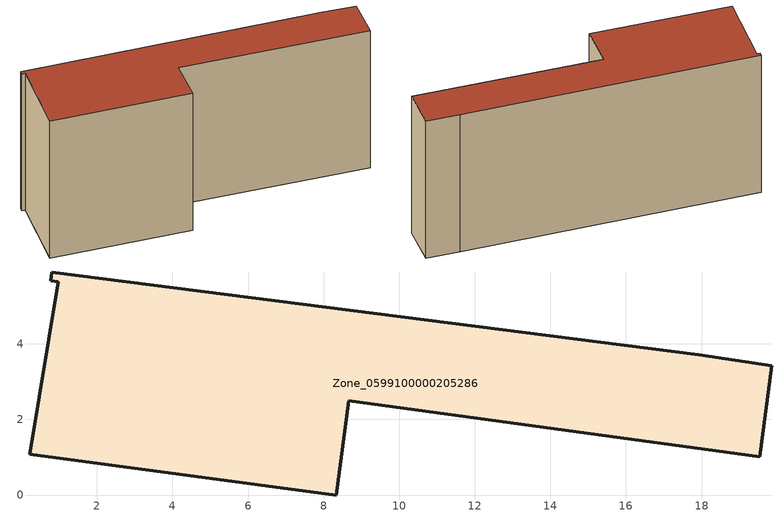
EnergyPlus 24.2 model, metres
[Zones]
Zone_0599100000205286
 floor ground (C_G): 8.66,2.49 8.34,0 0.23,1.08 0.97,5.65 0.78,5.67 0.81,5.9 17.92,3.71 19.85,3.42 19.54,1.01 z0
 wall outside (C_F): 17.92,3.71 0.81,5.9 0.78,5.67 0.97,5.65 0.23,1.08 8.34,0 8.66,2.49 19.54,1.01 19.85,3.42 17.92,3.71 z0:9.15
 roof outside (C_R): 8.66,2.49 19.54,1.01 19.85,3.42 17.92,3.71 0.81,5.9 0.78,5.67 0.97,5.65 0.23,1.08 8.34,0 z9.15
[BUILDING]
Pand.0599100000205286: North Axis=0; Terrain=City; Loads Convergence Tolerance Value=0.04; Temperature Convergence Tolerance Value=0.4; Solar Distribution=FullExterior; Maximum Number of Warmup Days=25; Minimum Number of Warmup Days=1
[Site:Location]
Rotterdam.The.Hague.AP_ZH_NLD Design_Conditions: Latitude=51.96; Longitude=4.45; Time Zone=1; Elevation=-4.5
[SITE:GROUNDTEMPERATURE:BUILDINGSURFACE]
18, 18, 18, 18, 18, 18, 18, 18, 18, 18, 18, 18
[MATERIAL] Thermal Absorptance=0.9; Solar Absorptance=0.7; Visible Absorptance=0.7
Name | Roughness | Thickness | Conductivity | Density | Specific Heat
G.TI.1946 | MediumSmooth | 0.15 | 1 | 540 | 1210
F.TI.1946 | Rough | 0.3 | 0.857143 | 1920 | 840
R.TI.1946 | MediumRough | 0.2 | 0.1 | 1500 | 1000
[CONSTRUCTION]
C_G: G.TI.1946
C_F: F.TI.1946
C_R: R.TI.1946
[ZONE]
Zone_0599100000205286: Type=1; Multiplier=1; Ceiling Height=Autocalculate; Volume=Autocalculate; Floor Area=autocalculate; Part of Total Floor Area=Yes
[ZONEINFILTRATION:DESIGNFLOWRATE]
Infil_Zone_0599100000205286: Zone or ZoneList or Space or SpaceList=Zone_0599100000205286; Schedule=AlwaysOn; Design Flow Rate Calculation Method=Flow/Area; Flow Rate per Floor Area=0.003; Constant Term Coefficient=1; Temperature Term Coefficient=0; Velocity Term Coefficient=0; Velocity Squared Term Coefficient=0
[HVACTEMPLATE:ZONE:IDEALLOADSAIRSYSTEM]
Zone_0599100000205286: Maximum Heating Supply Air Temperature=50; Minimum Cooling Supply Air Temperature=13; Maximum Heating Supply Air Humidity Ratio=0.0156; Minimum Cooling Supply Air Humidity Ratio=0.0077; Heating Limit=NoLimit; Cooling Limit=NoLimit; Dehumidification Control Type=ConstantSensibleHeatRatio; Cooling Sensible Heat Ratio=0.7; Dehumidification Setpoint=60; Humidification Control Type=None; Humidification Setpoint=30; Outdoor Air Method=None; Outdoor Air Flow Rate per Person=0.00944; Outdoor Air Flow Rate per Zone Floor Area=0; Outdoor Air Flow Rate per Zone=0; Demand Controlled Ventilation Type=None; Outdoor Air Economizer Type=NoEconomizer; Heat Recovery Type=None; Sensible Heat Recovery Effectiveness=0.7; Latent Heat Recovery Effectiveness=0.65
[ZONECONTROL:THERMOSTAT]
ThermostatControl_Zone_0599100000205286: Zone or ZoneList=Zone_0599100000205286; Control Type Schedule=DualSetpointControlType; Control 1=Thermostat_Zone_0599100000205286; Temperature Difference Between Cutout And Setpoint=0
[THERMOSTATSETPOINT:DUALSETPOINT]
Thermostat_Zone_0599100000205286: Heating Setpoint Temperature Schedule=HeatingSetpoint_Zone_0599100000205286; Cooling Setpoint Temperature Schedule=CoolingSetpoint_Zone_0599100000205286
[SCHEDULE:COMPACT]
HeatingSetpoint_Zone_0599100000205286: Through: 12/31, For: AllDays, Until: 24:00, 21
CoolingSetpoint_Zone_0599100000205286: Through: 12/31, For: AllDays, Until: 24:00, 24
DualSetpointControlType: Through: 12/31, For: AllDays, Until: 24:00, 4
AlwaysOn: Through: 12/31, For: AllDays, Until: 24:00, 1
